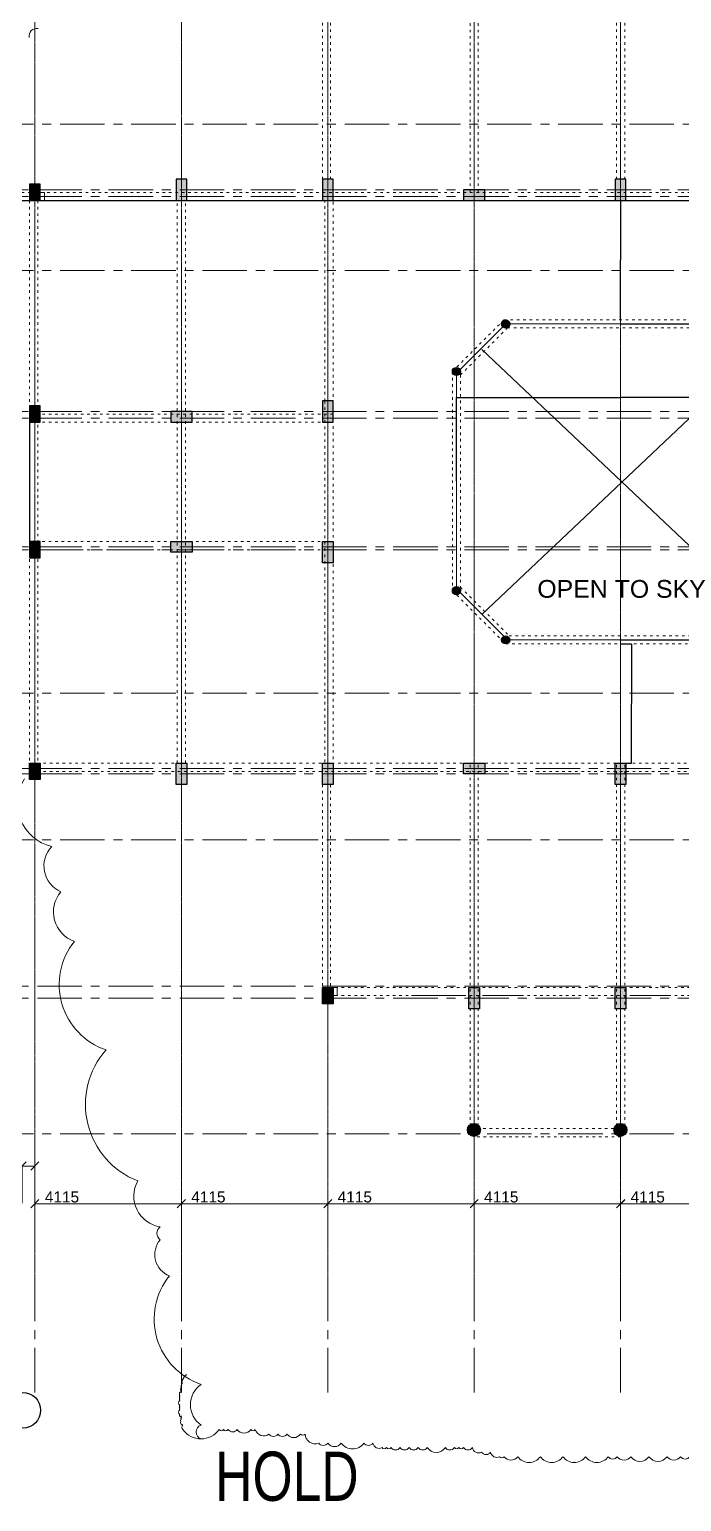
# Model space of a CAD drawing. Header units: inches. Extents: x 719368 to 6315912, y -2624014 to 446967.
# Drawn here: x 5479498 to 5497823, y -2132354 to -2090986 of the extents above; entities that cross this region are included whole.
import ezdxf
from ezdxf.lldxf.tags import DXFTag

# ---------------------------------------------------------------- set-up
doc = ezdxf.new("R2010")
doc.units = ezdxf.units.IN
doc.header["$LTSCALE"] = 20
doc.header["$MEASUREMENT"] = 0
doc.header["$PDMODE"] = 3
for name, pattern in [('ACAD_ISO03W100', [30, 12, -18]), ('CENTER', [2, 1.25, -0.25, 0.25, -0.25]), ('CENTER2', [1.125, 0.75, -0.125, 0.125, -0.125])]:
    doc.linetypes.add(name, pattern=pattern)
doc.layers.get('0').update_dxf_attribs({"color": 51, "lineweight": 30})
doc.layers.get('Defpoints').update_dxf_attribs({"lineweight": 25})
for name, color, linetype, lineweight in [('COLUMN', 2, 'Continuous', 25), ('DIM', 7, 'Continuous', 13), ('GRID', 202, 'CENTER', 5), ('hatch', 6, 'Continuous', 0), ('HIDDEN', 181, 'ACAD_ISO03W100', 18), ('STAIR', 4, 'Continuous', 25), ('Text', 7, 'Continuous', 15), ('WALL', 1, 'Continuous', 18), ('Window-Wall', 7, 'Continuous', 20)]:
    doc.layers.add(name, color=color, linetype=linetype, lineweight=lineweight)
for name, color, linetype in [('dimn', 253, 'Continuous'), ('expension joint', 248, 'Continuous'), ('grid text', 140, 'Continuous')]:
    doc.layers.add(name, color=color, linetype=linetype)
doc.styles.add('BOLD', font='arial.ttf')
doc.styles.add('DIM SUMBI', font='arial.ttf')
doc.styles.add('L120', font='simplex.shx', dxfattribs={"height": 1})
doc.styles.add('Tabrej', font='romans.shx')
tags = doc.linetypes.add('DASHED', pattern=[0.75, 0.5, -0.25]).pattern_tags.tags
tags[6:7] = [DXFTag(74, 4), DXFTag(75, 0), DXFTag(340, '0'), DXFTag(46, 1.0), DXFTag(50, 0.0), DXFTag(44, 0.0), DXFTag(45, 0.0)]
tags[4:5] = [DXFTag(74, 4), DXFTag(75, 0), DXFTag(340, '0'), DXFTag(46, 1.0), DXFTag(50, 0.0), DXFTag(44, 0.0), DXFTag(45, 0.0)]
doc.dimstyles.new('DIM', dxfattribs={"dimtxt": 0.8, "dimasz": 0.4, "dimexe": 0.18, "dimexo": 0.0625, "dimgap": 0.1, "dimtad": 0, "dimdec": 3, "dimzin": 0, "dimdsep": 46, "dimtxsty": 'Tabrej', "dimcen": 0, "dimclrd": 251, "dimclre": 256, "dimclrt": 7, "dimadec": 0, "dimazin": 0, "dimtfac": 1, "dimtdec": 3, "dimtofl": 0, "dimtmove": 0, "dimatfit": 3, "dimfxl": 1, "dimtolj": 1, "dimtzin": 0, "dimlwd": -1, "dimlwe": -1, "dimarcsym": 0})
doc.dimstyles.new('PL1', dxfattribs={"dimtxt": 275, "dimasz": 230, "dimexe": 0.18, "dimexo": 12, "dimgap": 30, "dimtad": 1, "dimjust": 1, "dimdec": 0, "dimzin": 0, "dimdsep": 46, "dimtxsty": 'BOLD', "dimblk": 'OBLIQUE', "dimcen": 0.09, "dimclrd": 256, "dimclre": 256, "dimadec": 0, "dimazin": 0, "dimtfac": 1, "dimtdec": 0, "dimtofl": 0, "dimtmove": 0, "dimatfit": 3, "dimfxl": 0.18, "dimtolj": 1, "dimtzin": 0, "dimlwd": -1, "dimlwe": -1, "dimarcsym": 0})

# ---------------------------------------------------------------- blocks, each defined once
blk = doc.blocks.new('CU')
at = {"layer": 'WALL', "linetype": 'CENTER2'}
h = blk.add_hatch(color=256, dxfattribs=at)
h.dxf.hatch_style = 1
h.paths.add_polyline_path([(0, 0.035), (0, -0.265), (0.46, -0.265), (0.46, 0.035)])
at = {"layer": 'COLUMN', "linetype": 'CENTER2'}
blk.add_lwpolyline([(0, 0.035), (0, -0.265), (0.46, -0.265), (0.46, 0.035), (0, 0.035)], dxfattribs=at)
blk = doc.blocks.new('C2')
at = {"layer": 'COLUMN'}
h = blk.add_hatch(color=7, dxfattribs=at)
h.dxf.hatch_style = 1
h.paths.add_polyline_path([(0.3, 0), (0, 0), (0, -0.6), (0.3, -0.6)])
for p, q in [((0, 0), (0, -0.6)), ((0.3, 0), (0, 0)), ((0.3, -0.6), (0.3, 0)), ((0, -0.6), (0.3, -0.6))]:
    blk.add_line(p, q, dxfattribs=at)
blk = doc.blocks.new('*D509')
at = {"layer": 'Defpoints', "color": 0, "transparency": 16777216}
for p in [(5496107, -2095795), (5496112, -2095795), (5496112, -2099146)]:
    blk.add_point(p, dxfattribs=at)
at = {"layer": 'dimn', "transparency": 16777216}
for p, q in [((5496112, -2095795), (5496107, -2095795)), ((5496112, -2099146), (5496107, -2099146))]:
    blk.add_line(p, q, dxfattribs=at)
at = {"layer": 'dimn', "color": 251, "transparency": 16777216}
for p, q in [((5496107, -2095796), (5496107, -2097468)), ((5496107, -2099145), (5496107, -2097473))]:
    blk.add_line(p, q, dxfattribs=at)
for points in [[(5496107, -2095796), (5496107, -2095796), (5496107, -2095795)], [(5496107, -2099145), (5496107, -2099145), (5496107, -2099146)]]:
    blk.add_solid(points, dxfattribs=at)
at = {"layer": 'dimn', "color": 7, "transparency": 16777216, "insert": (5496107, -2097471), "char_height": 0.5, "attachment_point": 5, "rotation": 90, "style": 'Tabrej'}
blk.add_mtext('\\A1;3350.194\\P [10991\'-5"]', dxfattribs=at)
blk = doc.blocks.new('*D510')
at = {"layer": 'Defpoints', "color": 0, "transparency": 16777216}
for p in [(5496112, -2108255), (5496112, -2111605), (5496420, -2111605)]:
    blk.add_point(p, dxfattribs=at)
at = {"layer": 'dimn', "transparency": 16777216}
for p, q in [((5496112, -2108255), (5496420, -2108255)), ((5496112, -2111605), (5496420, -2111605))]:
    blk.add_line(p, q, dxfattribs=at)
at = {"layer": 'dimn', "color": 251, "transparency": 16777216}
for p, q in [((5496420, -2108256), (5496420, -2109928)), ((5496420, -2111605), (5496420, -2109933))]:
    blk.add_line(p, q, dxfattribs=at)
for points in [[(5496420, -2108256), (5496420, -2108256), (5496420, -2108255)], [(5496420, -2111605), (5496420, -2111605), (5496420, -2111605)]]:
    blk.add_solid(points, dxfattribs=at)
at = {"layer": 'dimn', "color": 7, "transparency": 16777216, "insert": (5496420, -2109930), "char_height": 0.5, "attachment_point": 5, "rotation": 90, "style": 'Tabrej'}
blk.add_mtext('\\A1;3350.000\\P [10990\'-10"]', dxfattribs=at)
blk = doc.blocks.new('*D511')
at = {"layer": 'Defpoints', "color": 0, "transparency": 16777216}
for p in [(5496112, -2099261), (5499026, -2099261), (5496112, -2108140)]:
    blk.add_point(p, dxfattribs=at)
at = {"layer": 'dimn', "transparency": 16777216}
for p, q in [((5496112, -2099261), (5499027, -2099261)), ((5496112, -2108140), (5499027, -2108140))]:
    blk.add_line(p, q, dxfattribs=at)
at = {"layer": 'dimn', "color": 251, "transparency": 16777216}
for p, q in [((5499026, -2099261), (5499026, -2103696)), ((5499026, -2108140), (5499026, -2103705))]:
    blk.add_line(p, q, dxfattribs=at)
for points in [[(5499026, -2099261), (5499027, -2099261), (5499026, -2099261)], [(5499026, -2108140), (5499027, -2108140), (5499026, -2108140)]]:
    blk.add_solid(points, dxfattribs=at)
at = {"layer": 'dimn', "color": 7, "transparency": 16777216, "insert": (5499026, -2103701), "char_height": 0.5, "attachment_point": 5, "rotation": 90, "style": 'Tabrej'}
blk.add_mtext('\\A1;8879.806 [29133\'-2"]', dxfattribs=at)
blk = doc.blocks.new('*D512')
at = {"layer": 'Defpoints', "color": 0, "transparency": 16777216}
for p in [(5500727, -2101328), (5491497, -2103677), (5500727, -2103677)]:
    blk.add_point(p, dxfattribs=at)
at = {"layer": 'dimn', "transparency": 16777216}
for p, q in [((5491497, -2103677), (5491497, -2101328)), ((5500727, -2103677), (5500727, -2101328))]:
    blk.add_line(p, q, dxfattribs=at)
at = {"layer": 'dimn', "color": 251, "transparency": 16777216}
for p, q in [((5491497, -2101328), (5496107, -2101328)), ((5500726, -2101328), (5496116, -2101328))]:
    blk.add_line(p, q, dxfattribs=at)
for points in [[(5491497, -2101328), (5491497, -2101329), (5491497, -2101328)], [(5500726, -2101328), (5500726, -2101329), (5500727, -2101328)]]:
    blk.add_solid(points, dxfattribs=at)
at = {"layer": 'dimn', "color": 7, "transparency": 16777216, "insert": (5496112, -2101328), "char_height": 0.5, "attachment_point": 5, "style": 'Tabrej'}
blk.add_mtext('\\A1;9230.000 [30282\'-1"]', dxfattribs=at)
blk = doc.blocks.new('_Oblique')
at = {"layer": 'STAIR', "color": 0, "lineweight": -2}
blk.add_line((-0.5, -0.5), (0.5, 0.5), dxfattribs=at)
blk = doc.blocks.new('*D517')
at = {"layer": 'Defpoints', "color": 0, "transparency": 16777216}
for p in [(5479651, -2122926), (5479289, -2123984), (5479651, -2123984)]:
    blk.add_point(p, dxfattribs=at)
at = {"layer": 'DIM', "transparency": 16777216}
for p, q in [((5479289, -2122926), (5478318, -2122926)), ((5479289, -2123972), (5479289, -2122926)), ((5479651, -2122926), (5479289, -2122926)), ((5479651, -2123972), (5479651, -2122926))]:
    blk.add_line(p, q, dxfattribs=at)
at = {"layer": 'DIM', "transparency": 16777216, "xscale": 230, "yscale": 230, "zscale": 230, "rotation": 180}
blk.add_blockref('_Oblique', (5479289, -2122926), dxfattribs=at)
at = {"layer": 'DIM', "transparency": 16777216, "xscale": 230, "yscale": 230, "zscale": 230}
blk.add_blockref('_Oblique', (5479651, -2122926), dxfattribs=at)
at = {"layer": 'DIM', "color": 0, "transparency": 16777216, "insert": (5478688, -2122738), "char_height": 310, "attachment_point": 5, "style": 'BOLD'}
blk.add_mtext('\\A1;362', dxfattribs=at)
blk = doc.blocks.new('*D518')
at = {"layer": 'Defpoints', "color": 0, "transparency": 16777216}
for p in [(5479651, -2123984), (5483767, -2123984), (5483767, -2123984)]:
    blk.add_point(p, dxfattribs=at)
at = {"layer": 'DIM', "transparency": 16777216}
for p, q in [((5479651, -2123972), (5479651, -2123984)), ((5483767, -2123984), (5479651, -2123984)), ((5483767, -2123972), (5483767, -2123984))]:
    blk.add_line(p, q, dxfattribs=at)
at = {"layer": 'DIM', "transparency": 16777216, "xscale": 230, "yscale": 230, "zscale": 230, "rotation": 180}
blk.add_blockref('_Oblique', (5479651, -2123984), dxfattribs=at)
at = {"layer": 'DIM', "transparency": 16777216, "xscale": 230, "yscale": 230, "zscale": 230}
blk.add_blockref('_Oblique', (5483767, -2123984), dxfattribs=at)
at = {"layer": 'DIM', "color": 0, "transparency": 16777216, "insert": (5480412, -2123796), "char_height": 310, "attachment_point": 5, "style": 'BOLD'}
blk.add_mtext('\\A1;4115', dxfattribs=at)
blk = doc.blocks.new('*D519')
at = {"layer": 'Defpoints', "color": 0, "transparency": 16777216}
for p in [(5483767, -2123984), (5487882, -2123984), (5487882, -2123984)]:
    blk.add_point(p, dxfattribs=at)
at = {"layer": 'DIM', "transparency": 16777216}
for p, q in [((5483767, -2123972), (5483767, -2123984)), ((5487882, -2123984), (5483767, -2123984)), ((5487882, -2123972), (5487882, -2123984))]:
    blk.add_line(p, q, dxfattribs=at)
at = {"layer": 'DIM', "transparency": 16777216, "xscale": 230, "yscale": 230, "zscale": 230, "rotation": 180}
blk.add_blockref('_Oblique', (5483767, -2123984), dxfattribs=at)
at = {"layer": 'DIM', "transparency": 16777216, "xscale": 230, "yscale": 230, "zscale": 230}
blk.add_blockref('_Oblique', (5487882, -2123984), dxfattribs=at)
at = {"layer": 'DIM', "color": 0, "transparency": 16777216, "insert": (5484527, -2123796), "char_height": 310, "attachment_point": 5, "style": 'BOLD'}
blk.add_mtext('\\A1;4115', dxfattribs=at)
blk = doc.blocks.new('*D520')
at = {"layer": 'Defpoints', "color": 0, "transparency": 16777216}
for p in [(5487882, -2123984), (5491997, -2123984), (5491997, -2123984)]:
    blk.add_point(p, dxfattribs=at)
at = {"layer": 'DIM', "transparency": 16777216}
for p, q in [((5487882, -2123972), (5487882, -2123984)), ((5491997, -2123984), (5487882, -2123984)), ((5491997, -2123972), (5491997, -2123984))]:
    blk.add_line(p, q, dxfattribs=at)
at = {"layer": 'DIM', "transparency": 16777216, "xscale": 230, "yscale": 230, "zscale": 230, "rotation": 180}
blk.add_blockref('_Oblique', (5487882, -2123984), dxfattribs=at)
at = {"layer": 'DIM', "transparency": 16777216, "xscale": 230, "yscale": 230, "zscale": 230}
blk.add_blockref('_Oblique', (5491997, -2123984), dxfattribs=at)
at = {"layer": 'DIM', "color": 0, "transparency": 16777216, "insert": (5488642, -2123796), "char_height": 310, "attachment_point": 5, "style": 'BOLD'}
blk.add_mtext('\\A1;4115', dxfattribs=at)
blk = doc.blocks.new('*D521')
at = {"layer": 'Defpoints', "color": 0, "transparency": 16777216}
for p in [(5491997, -2123984), (5496112, -2123984), (5496112, -2123984)]:
    blk.add_point(p, dxfattribs=at)
at = {"layer": 'DIM', "transparency": 16777216}
for p, q in [((5491997, -2123972), (5491997, -2123984)), ((5496112, -2123984), (5491997, -2123984)), ((5496112, -2123972), (5496112, -2123984))]:
    blk.add_line(p, q, dxfattribs=at)
at = {"layer": 'DIM', "transparency": 16777216, "xscale": 230, "yscale": 230, "zscale": 230, "rotation": 180}
blk.add_blockref('_Oblique', (5491997, -2123984), dxfattribs=at)
at = {"layer": 'DIM', "transparency": 16777216, "xscale": 230, "yscale": 230, "zscale": 230}
blk.add_blockref('_Oblique', (5496112, -2123984), dxfattribs=at)
at = {"layer": 'DIM', "color": 0, "transparency": 16777216, "insert": (5492757, -2123796), "char_height": 310, "attachment_point": 5, "style": 'BOLD'}
blk.add_mtext('\\A1;4115', dxfattribs=at)
blk = doc.blocks.new('*D522')
at = {"layer": 'Defpoints', "color": 0, "transparency": 16777216}
for p in [(5496112, -2123984), (5500227, -2123984), (5500227, -2123986)]:
    blk.add_point(p, dxfattribs=at)
at = {"layer": 'DIM', "transparency": 16777216}
for p, q in [((5496112, -2123996), (5496112, -2123986)), ((5500227, -2123986), (5496112, -2123986)), ((5500227, -2123996), (5500227, -2123986))]:
    blk.add_line(p, q, dxfattribs=at)
at = {"layer": 'DIM', "transparency": 16777216, "xscale": 230, "yscale": 230, "zscale": 230, "rotation": 180}
blk.add_blockref('_Oblique', (5496112, -2123986), dxfattribs=at)
at = {"layer": 'DIM', "transparency": 16777216, "xscale": 230, "yscale": 230, "zscale": 230}
blk.add_blockref('_Oblique', (5500227, -2123986), dxfattribs=at)
at = {"layer": 'DIM', "color": 0, "transparency": 16777216, "insert": (5496872, -2123798), "char_height": 310, "attachment_point": 5, "style": 'BOLD'}
blk.add_mtext('\\A1;4115', dxfattribs=at)

msp = doc.modelspace()

# ---------------------------------------------------------------- hatches: boundary and pattern name
at = {"lineweight": 30, "ltscale": 0.05}
h = msp.add_hatch(color=0, dxfattribs=at)
h.dxf.hatch_style = 1
h.paths.add_polyline_path([(5491805.2024, -2121911.7585, 1), (5492171.2024, -2121911.7585, 1)])
h = msp.add_hatch(color=0, dxfattribs=at)
h.dxf.hatch_style = 1
h.paths.add_polyline_path([(5495920.2024, -2121911.7585, 1), (5496286.2024, -2121911.7585, 1)])
at = {"layer": 'hatch'}
h = msp.add_hatch(color=7, dxfattribs=at)
h.dxf.hatch_style = 1
edge = h.paths.add_edge_path()
edge.add_arc((5492881.5859, -2099260.6288), 115, 0, 360)
h = msp.add_hatch(color=7, dxfattribs=at)
h.dxf.hatch_style = 1
edge = h.paths.add_edge_path()
edge.add_arc((5491496.5859, -2100597.9942), 115, 0, 360)
h = msp.add_hatch(color=7, dxfattribs=at)
h.dxf.hatch_style = 1
edge = h.paths.add_edge_path()
edge.add_arc((5491496.5859, -2106755.4344), 115, 0, 360)
h = msp.add_hatch(color=7, dxfattribs=at)
h.dxf.hatch_style = 1
edge = h.paths.add_edge_path()
edge.add_arc((5492881.5859, -2108140.4344), 115, 0, 360)

# ---------------------------------------------------------------- linework, layer by layer
at = {"layer": 'COLUMN'}
for centre in [(5492881.5859, -2099260.6288), (5491496.5859, -2100597.9942), (5491496.5859, -2106755.4344), (5492881.5859, -2108140.4344)]:
    msp.add_circle(centre, 115, dxfattribs=at)
at = {"layer": 'COLUMN', "lineweight": 30, "ltscale": 0.05}
for centre in [(5491988.2024, -2121911.7585), (5496103.2024, -2121911.7585)]:
    msp.add_circle(centre, 183, dxfattribs=at)
at = {"layer": 'DIM'}
for p, q in [((5491496.5858, -2100645.6288), (5492881.5858, -2099260.6288)), ((5492881.5858, -2099260.6288), (5499341.5858, -2099260.6288)), ((5491496.5858, -2100645.6288), (5491496.5858, -2106707.7998)), ((5491496.5858, -2106707.7998), (5492929.2204, -2108140.4344)), ((5492929.2204, -2108140.4344), (5499293.9512, -2108140.4344))]:
    msp.add_line(p, q, dxfattribs=at)
for points in [[(5479488.4086, -2091213.1056, -0.52056705), (5479742.6984, -2090959.0943, -0.52056705)], [(5484319.7983, -2130595.0441, -0.7176598431), (5484319.7983, -2130203.3037, -0.52056705), (5484319.7983, -2129060.2658, -0.52056705), (5483429.8006, -2126012.169, -0.52056705), (5483175.5108, -2124996.1432, -0.52056705), (5483175.5108, -2124633.3502, -0.52056705), (5482539.8029, -2123345.0891, -0.52056705), (5481649.822, -2119661.977, -0.52056705), (5480759.8243, -2116613.8802, -0.52056705), (5480378.4063, -2115216.8374, -0.52056705), (5480124.1165, -2113946.8003, -0.52056705), (5479361.2637, -2112041.7414, -0.52056705)], [(5498051.0811, -2131092.3304, -0.52056705), (5497796.808, -2131092.3304, -0.52056705), (5497415.3733, -2131092.3304, -0.52056705), (5496906.8103, -2131092.3304, -0.52056705), (5496398.2474, -2131092.3304, -0.52056705), (5496016.8294, -2131092.3304, -0.52056705), (5495762.5396, -2131092.3304, -0.52056705), (5495126.8317, -2131092.3304, -0.52056705), (5494491.1239, -2131092.3304, -0.52056705), (5493855.416, -2131092.3304, -0.52056705), (5493219.7082, -2131092.3304, -0.52056705), (5492838.2734, -2131092.3304, -0.52056705), (5492711.1452, -2131092.3304, -0.52056705), (5492456.8554, -2130965.3247, -0.52056705), (5492202.5656, -2130965.3247, -0.52056705), (5491948.2925, -2130838.3191, -0.52056705), (5491694.0026, -2130838.3191, -0.52056705), (5491566.8577, -2130838.3191, -0.52056705), (5491439.7295, -2130838.3191, -0.52056705), (5491185.4397, -2130838.3191, -0.52056705), (5490676.8768, -2130838.3191, -0.52056705), (5490422.5869, -2130838.3191, -0.52056705), (5490168.3138, -2130838.3191, -0.52056705), (5489914.024, -2130838.3191, -0.52056705), (5489659.7342, -2130838.3191, -0.52056705), (5489532.606, -2130838.3191, -0.52056705), (5489405.4611, -2130838.3191, -0.52056705), (5489151.1712, -2130711.3135, -0.52056705), (5488896.8981, -2130711.3135, -0.52056705), (5488261.1903, -2130711.3135, -0.52056705), (5487879.7555, -2130711.3135, -0.52056705), (5487625.4824, -2130711.3135, -0.52056705), (5487244.0477, -2130457.3086, -0.52056705), (5487116.9028, -2130457.3086, -0.52056705), (5486735.4848, -2130457.3086, -0.52056705), (5486481.1949, -2130457.3086, -0.52056705), (5486226.9218, -2130457.3086, -0.52056705), (5485845.4871, -2130330.303, -0.52056705), (5485718.3589, -2130330.303, -0.52056705), (5485336.9242, -2130330.303, -0.52056705), (5485082.651, -2130330.303, -0.52056705), (5484955.5061, -2130330.303, -0.52056705), (5484828.3612, -2130330.303, -0.52056705), (5483811.2353, -2130330.303, -0.52056705), (5483811.2353, -2130197.0266, -0.52056705), (5483748.597, -2130103.4843, -0.52056705), (5483767.2801, -2130037.8399, -0.52056705), (5483767.2801, -2129993.9317, -0.52056705), (5483767.2801, -2129950.0234, -0.52056705), (5483723.3248, -2129950.0234, -0.52056705), (5483723.3248, -2129906.1216, -0.52056705), (5483723.3248, -2129774.3968, -0.52056705), (5483723.3248, -2129730.495, -0.52056705), (5483723.3248, -2129686.5867, -0.52056705), (5483723.3248, -2129642.6785, -0.52056705), (5483723.3248, -2129510.9602, -0.52056705), (5483723.3248, -2129467.0519, -0.52056705), (5483723.3248, -2129423.1437, -0.52056705), (5483723.3248, -2129379.2418, -0.52056705), (5483723.3248, -2129335.3336, -0.52056705), (5483723.3248, -2129291.4253, -0.52056705), (5483767.2801, -2129291.4253, -0.52056705), (5483767.2801, -2129247.5171, -0.52056705), (5483767.2801, -2129159.707, -0.52056705), (5483767.2801, -2129115.7987, -0.52056705), (5483780.3749, -2129080.6619, -0.52056705), (5483789.583, -2129034.3748, -0.52056705), (5483789.583, -2129012.7413, -0.52056705), (5483789.583, -2128969.4871, -0.52056705), (5483796.0387, -2128956.3043, -0.52056705), (5483796.0387, -2128925.9443, -0.52056705), (5483826.4153, -2128910.7675, -0.52056705), (5483826.4153, -2128895.5907, -0.52056705), (5483841.612, -2128880.4074, -0.52056705), (5483841.612, -2128865.2306, -0.52056705), (5483841.612, -2128850.0538, -0.52056705), (5483872.0053, -2128834.8706, -0.52056705), (5483872.0053, -2128819.6938, -0.52056705), (5483887.202, -2128804.5105, -0.52056705), (5483902.3987, -2128804.5105, -0.52056705), (5483917.5953, -2128789.3337, -0.52056705), (5483917.5953, -2128789.3337, -0.52056705), (5483917.5953, -2128789.3337)]]:
    msp.add_lwpolyline(points, format="xyb", dxfattribs=at)
at = {"layer": 'expension joint', "color": 3}
msp.add_line((5479271.5859, -2095795.6288), (5512491.5858, -2095795.6288), dxfattribs=at)
at = {"layer": 'expension joint'}
msp.add_line((5479501.5859, -2102025.4344), (5479501.5859, -2105375.4344), dxfattribs=at)
at = {"layer": 'GRID', "ltscale": 50}
for p, q in [((5483766.5858, -2129286.9875), (5483766.5858, -2085956.4181)), ((5487881.5858, -2129286.9875), (5487881.5858, -2085956.4181)), ((5491996.5858, -2129286.9875), (5491996.5858, -2085956.4181)), ((5496111.5858, -2129286.9875), (5496111.5858, -2085956.4181)), ((5479651.5859, -2129286.9875), (5479651.5859, -2086547.7567)), ((5436358.4024, -2093645.4344), (5551358.5285, -2093645.4344)), ((5435720.6711, -2095495.4344), (5551358.5285, -2095495.4344)), ((5435720.6711, -2095680.4344), (5551358.5285, -2095680.4344)), ((5436358.4024, -2097760.4252), (5551358.5285, -2097760.4252)), ((5435720.6711, -2101725.4344), (5551358.5285, -2101725.4344)), ((5435720.6711, -2101910.4354), (5551358.5285, -2101910.4354)), ((5435720.6711, -2105525.4354), (5551358.5285, -2105525.4354)), ((5435720.6711, -2105605.4344), (5551358.5285, -2105605.4344)), ((5436358.4024, -2109640.4354), (5551358.5285, -2109640.4354)), ((5435720.6711, -2111755.4344), (5551358.5285, -2111755.4344)), ((5435720.6711, -2111905.389), (5551358.5285, -2111905.389)), ((5436358.4024, -2113755.4354), (5551358.5285, -2113755.4354)), ((5435720.6711, -2117870.4354), (5551358.5285, -2117870.4354)), ((5435720.6711, -2118205.4344), (5551358.5285, -2118205.4344)), ((5436358.4024, -2122020.4354), (5551358.5285, -2122020.4354))]:
    msp.add_line(p, q, dxfattribs=at)
at = {"layer": 'GRID', "ltscale": 0.05}
for p, q in [((5479651.5859, -2087148.5707), (5479651.5859, -2126935.9243)), ((5483766.5858, -2087148.5707), (5483766.5858, -2126935.9243)), ((5487881.5858, -2087148.5707), (5487881.5858, -2126935.9243)), ((5491996.5858, -2087148.5707), (5491996.5858, -2126935.9243)), ((5496111.5858, -2087148.5707), (5496111.5858, -2126935.9243))]:
    msp.add_line(p, q, dxfattribs=at)
at = {"layer": 'grid text', "color": 190}
msp.add_circle((5479307.2991, -2129790.1154), 503.6064, dxfattribs=at)
at = {"layer": 'hatch', "linetype": 'DASHED', "ltscale": 0.05}
for p, q in [((5492212.9031, -2107425.8445), (5500080.2685, -2099978.4791)), ((5492212.9031, -2099978.4791), (5500080.2685, -2107425.8445))]:
    msp.add_line(p, q, dxfattribs=at)
at = {"layer": 'HIDDEN', "linetype": 'ACAD_ISO03W100', "ltscale": 0.3}
for p, q in [((5491881.5857, -2095565.4344), (5491881.5857, -2088895.4344)), ((5492111.5857, -2095565.4344), (5492111.5857, -2088895.4344)), ((5495996.5858, -2095195.4797), (5495996.5858, -2088895.4344)), ((5496226.5858, -2095195.4797), (5496226.5858, -2088895.4344)), ((5487731.5858, -2095195.4797), (5487731.5858, -2089495.4344)), ((5487961.5858, -2095195.4797), (5487961.5858, -2089495.4344)), ((5453179.086, -2095565.4344), (5542329.0856, -2095565.4344)), ((5453179.086, -2095795.4344), (5542329.0856, -2095795.4344)), ((5479501.5859, -2095795.4797), (5479501.5859, -2112065.389)), ((5479731.5859, -2095795.4797), (5479731.5859, -2112065.389)), ((5483651.5859, -2111605.1946), (5483651.5859, -2095795.389)), ((5483881.5859, -2111605.1946), (5483881.5859, -2095795.389)), ((5487801.5858, -2101425.4344), (5487801.5858, -2095795.4344)), ((5488031.5858, -2105985.8396), (5488031.5858, -2095795.4344)), ((5491381.5858, -2100597.9942), (5492833.9512, -2099145.6288)), ((5491611.5858, -2100693.2633), (5492929.2204, -2099375.6288)), ((5492833.9512, -2099145.6288), (5499389.2204, -2099145.6288)), ((5492929.2204, -2099375.6288), (5499293.9512, -2099375.6288)), ((5491381.5858, -2100597.9942), (5491381.5858, -2106755.4344)), ((5491611.5858, -2100693.2633), (5491611.5858, -2106660.1653)), ((5487801.5858, -2101425.4344), (5487801.5858, -2111605.4344)), ((5479501.5859, -2101795.4344), (5488031.5858, -2101795.4344)), ((5479501.5859, -2102025.4344), (5488031.5858, -2102025.4344)), ((5488031.5858, -2105375.4344), (5479501.5859, -2105375.4344)), ((5488031.5858, -2105605.4344), (5479501.5859, -2105605.4344)), ((5488031.5858, -2105605.4344), (5479501.5859, -2105605.4344)), ((5488031.5858, -2105835.4344), (5488031.5858, -2111605.4344)), ((5491381.5858, -2106755.4344), (5492881.5858, -2108255.4344)), ((5491611.5858, -2106660.1653), (5492976.8549, -2108025.4344)), ((5492976.8549, -2108025.4344), (5499246.3167, -2108025.4344)), ((5492881.5858, -2108255.4344), (5499341.5858, -2108255.4344)), ((5512721.5858, -2111605.389), (5479501.5859, -2111605.389)), ((5491881.5858, -2121985.389), (5491881.5858, -2111605.3437)), ((5492111.5858, -2121985.389), (5492111.5858, -2111605.3437)), ((5495996.5858, -2121985.4344), (5495996.5858, -2111605.389)), ((5496226.5858, -2121985.4344), (5496226.5858, -2111605.389)), ((5512721.5858, -2111835.389), (5479501.5859, -2111835.389)), ((5487731.5858, -2112205.389), (5487731.5858, -2117905.4344)), ((5487961.5858, -2112205.389), (5487961.5858, -2117905.4344)), ((5487731.5858, -2117905.4344), (5504491.5858, -2117905.4344)), ((5487731.5858, -2118135.4344), (5504491.5858, -2118135.4344)), ((5496281.4755, -2121870.4344), (5491809.9292, -2121870.4344)), ((5496111.5858, -2122100.4344), (5491996.5858, -2122100.4344))]:
    msp.add_line(p, q, dxfattribs=at)
at = {"layer": 'WALL'}
for points in [[(5479916.5859, -2095565.4571), (5479916.5859, -2095795.4571), (5479801.5859, -2095795.4571), (5479801.5859, -2095565.4571), (5479916.5859, -2095565.4571)], [(5479916.5859, -2095565.4797), (5479916.5859, -2095795.4797), (5479801.5859, -2095795.4797), (5479801.5859, -2095565.4797), (5479916.5859, -2095565.4797)], [(5488146.5858, -2118135.4344), (5488146.5858, -2117905.4344), (5488031.5858, -2117905.4344), (5488031.5858, -2118135.4344), (5488146.5858, -2118135.4344)], [(5488146.5858, -2118135.4571), (5488146.5858, -2117905.4571), (5488031.5858, -2117905.4571), (5488031.5858, -2118135.4571), (5488146.5858, -2118135.4571)]]:
    msp.add_lwpolyline(points, dxfattribs=at)
at = {"layer": 'Window-Wall'}
for p, q in [((5491731.5858, -2118135.4344), (5490231.5858, -2118135.4344)), ((5493332.8225, -2118135.4344), (5492261.5858, -2118135.4344)), ((5497447.8225, -2118135.4571), (5496376.5858, -2118135.4571))]:
    msp.add_line(p, q, dxfattribs=at)

# ---------------------------------------------------------------- block references
at = {"color": 5, "xscale": 1000, "yscale": 1000, "zscale": 1000}
for p in [(5483616.5858, -2095195.4797), (5487731.5858, -2095195.4797), (5495961.5858, -2095195.4344), (5487731.5858, -2101425.4344)]:
    msp.add_blockref('C2', p, dxfattribs=at)
at = {"linetype": 'CENTER2', "yscale": 1000, "zscale": 1000, "rotation": 270}
for p, xscale in [((5479766.5859, -2095335.4797), 1000), ((5479766.5859, -2101565.4344), 1000), ((5479766.5859, -2105375.4344), 1000), ((5479766.5859, -2112065.389), -1000), ((5487996.5858, -2118365.4344), -1000)]:
    msp.add_blockref('CU', p, dxfattribs=dict(at, xscale=xscale))
at = {"color": 5, "yscale": 1000, "zscale": 1000}
for p, xscale, rotation in [((5492296.5858, -2095495.4344), 1000, 270), ((5484066.5859, -2101725.4344), 1000, 270), ((5484066.5859, -2105675.4344), -1000, 270), ((5487731.5858, -2105975.4344), -1000, 180), ((5483616.5858, -2112205.389), -1000, 180), ((5487731.5858, -2112205.389), -1000, 180), ((5492296.5858, -2111905.4344), -1000, 270), ((5495961.5858, -2112205.4344), -1000, 180), ((5491846.5858, -2118505.4344), -1000, 180), ((5495961.5858, -2118505.4344), -1000, 180)]:
    msp.add_blockref('C2', p, dxfattribs=dict(at, xscale=xscale, rotation=rotation))

# ---------------------------------------------------------------- texts
at = {"layer": 'Text', "style": 'DIM SUMBI', "width": 0.75}
msp.add_text('HOLD', height=1383.7824, dxfattribs=at).set_placement((5484719.5681, -2132334.1581))
at = {"layer": 'Text', "lineweight": 30, "insert": (5493769.1478, -2106457.2536), "char_height": 500, "width": 9930.81553, "attachment_point": 1, "style": 'L120'}
msp.add_mtext('{\\fArial|b0|i0|c0|p34;OPEN TO SKY}', dxfattribs=at)

# ---------------------------------------------------------------- dimensions: what is measured, and where the dimension line sits
at = {"layer": 'DIM'}
for base, p1, p2, picture, middle in [((5479651.2878, -2122926.0998), (5479289.0859, -2123984.2551), (5479651.2878, -2123984.2551), '*D517', (5478688.3185, -2122737.7164)), ((5483766.5859, -2123984.2551), (5479651.2878, -2123984.2551), (5483766.5859, -2123984.2551), '*D518', (5480411.5743, -2123795.9774)), ((5487881.5858, -2123984.2551), (5483766.5859, -2123984.2551), (5487881.5858, -2123984.2551), '*D519', (5484526.8724, -2123795.9774)), ((5491996.5858, -2123984.2551), (5487881.5858, -2123984.2551), (5491996.5858, -2123984.2551), '*D520', (5488641.8723, -2123795.9774)), ((5496111.5858, -2123984.2551), (5491996.5858, -2123984.2551), (5496111.5858, -2123984.2551), '*D521', (5492756.8722, -2123795.9774)), ((5500226.5858, -2123985.9615), (5496111.5858, -2123984.2551), (5500226.5858, -2123984.2551), '*D522', (5496871.8723, -2123797.6838))]:
    dim = msp.add_linear_dim(base=base, p1=p1, p2=p2, dimstyle='PL1', override={"dimtxt": 310}, dxfattribs=at)
    dim.commit()
    dim.dimension.update_dxf_attribs({"geometry": picture, "text_midpoint": middle})
at = {"layer": 'dimn'}
for base, p1, p2, picture, middle in [((5496106.8097, -2095795.4344), (5496111.5858, -2099145.6288), (5496111.5858, -2095795.4344), '*D509', (5496106.8097, -2097470.5316)), ((5496419.7481, -2111605.4344), (5496111.5858, -2108255.4344), (5496111.5858, -2111605.4344), '*D510', (5496419.7481, -2109930.4344))]:
    dim = msp.add_linear_dim(base=base, p1=p1, p2=p2, angle=90, text='<>\\P[]', dimstyle='DIM', override={"dimtxt": 0.5, "dimarcsym": 1}, dxfattribs=at)
    dim.commit()
    dim.dimension.update_dxf_attribs({"geometry": picture, "text_midpoint": middle})
dim = msp.add_linear_dim(base=(5499026.4339, -2099260.6288), p1=(5496111.5858, -2108140.4344), p2=(5496111.5858, -2099260.6288), angle=90, dimstyle='DIM', override={"dimtxt": 0.5, "dimarcsym": 1}, dxfattribs=at)
dim.commit()
dim.dimension.update_dxf_attribs({"geometry": '*D511', "text_midpoint": (5499026.4339, -2103700.5316), "dimtype": 160})
dim = msp.add_linear_dim(base=(5500726.5858, -2101328.4982), p1=(5491496.5858, -2103676.7143), p2=(5500726.5858, -2103676.7143), dimstyle='DIM', override={"dimtxt": 0.5, "dimarcsym": 1}, dxfattribs=at)
dim.commit()
dim.dimension.update_dxf_attribs({"geometry": '*D512', "text_midpoint": (5496111.5858, -2101328.4982), "dimtype": 160})

doc.saveas('drawing.dxf')
